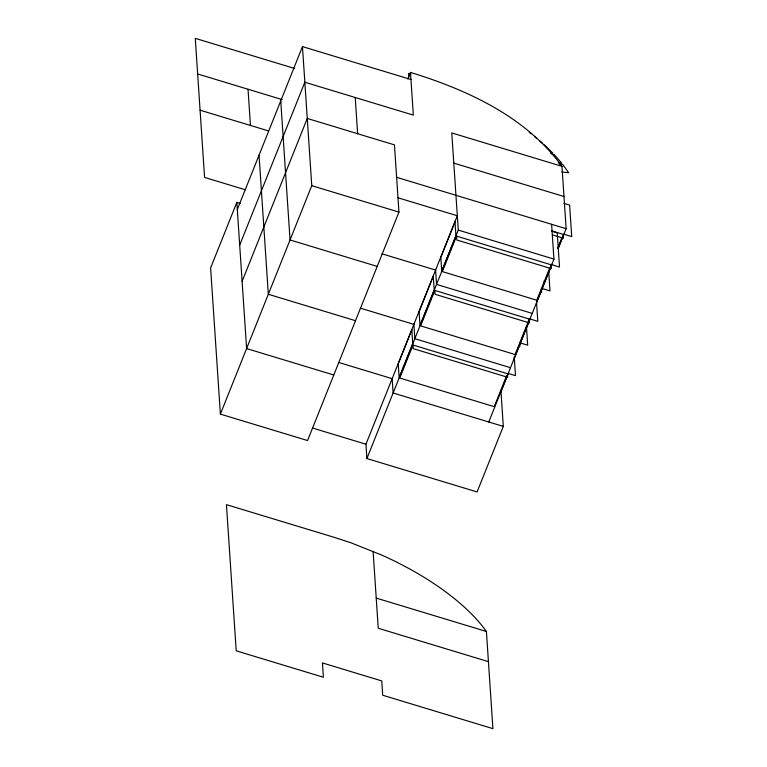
<?xml version="1.0" encoding="UTF-8"?>
<svg xmlns="http://www.w3.org/2000/svg" width="767" height="767" viewBox="0 0 767 767"><rect width="100%" height="100%" fill="white"/><g stroke="black" fill="none" stroke-linecap="round" stroke-linejoin="round"><path stroke-width="1.15" d="M240.263 203.447L236.84 202.402L210.618 267.951L220.388 414.113L307.567 440.546L398.945 212.104L394.449 144.877L307.27 118.444L242.113 281.345M237.31 209.506L302.466 46.605L410.959 79.5M239.697 245.124L304.844 82.232L413.346 115.127L410.489 72.405C467.381 89.873 526.124 116.872 561.971 166.334L566.142 228.71L558.155 248.652M220.388 414.113L311.757 185.672L302.466 46.605M407.823 79.049L410.489 72.405M500.956 391.141L503.305 426.404L477.093 491.944L366.904 458.541L365.945 444.218L457.314 215.776L397.987 197.781M366.904 458.541L458.273 230.09L451.782 132.931L561.971 166.334M412.991 345.035L413.231 348.64L507.658 377.268L507.418 373.663L412.991 345.035L399.789 378.035L494.216 406.663L506.546 375.859M434.831 290.425L420.642 325.898L515.069 354.527L529.268 319.053L434.831 290.425L435.09 294.298L529.527 322.936L529.268 319.053M456.557 236.121L456.816 240.004L551.243 268.632L550.984 264.749L456.557 236.121L442.367 271.604L536.795 300.233L549.651 268.076M557.868 247.664L561.856 237.693M488.78 421.994L553.937 259.102L551.607 224.3M558.012 248.604L563.774 234.194L571.722 236.6L569.622 205.125L563.946 203.399M500.985 391.601L508.521 372.762M514.283 358.362L530.237 318.468M536.44 302.955L550.179 268.603M551.07 266.389L551.952 264.164M550.591 153.314L552.93 153.237L544.187 144.762M552.01 154.483L554.196 154.57L561.617 163.035L558.328 162.901M559.201 163.994L562.671 164.359L568.683 172.719L561.732 171.99M294.633 68.474L195.278 38.35L204.568 177.417L245.335 189.775M197.656 73.977L282.218 99.614M453.796 163.112L563.985 196.515M200.082 110.189L268.297 130.869M396.616 177.311L566.142 228.71M552.106 231.001L563.189 234.366L563.448 238.249L552.365 234.884M551.559 231.135L557.235 232.852L559.517 267.05L551.578 264.634M311.757 185.672L398.945 212.104M458.273 230.09L553.937 259.102M542.058 288.497L550.006 290.904L548.76 272.247M381.976 253.81L435.598 270.07M377.22 266.408L290.041 239.966L280.751 100.908M532.212 313.396L436.557 284.394L435.551 269.313M529.863 318.938L537.801 321.344L536.545 302.476M520.275 342.954L527.696 345.208L526.45 326.55M360.25 308.113L413.883 324.374M355.505 320.702L268.325 294.269L259.035 155.202M510.496 367.7L414.842 338.688L413.835 323.616M508.08 373.395L515.501 375.648L514.235 356.78M338.535 362.407L392.167 378.668L393.116 392.992L503.305 426.404M333.789 375.005L246.61 348.563L236.84 202.402M312.322 427.957L365.945 444.218M376.223 598.078L486.412 631.481L492.913 728.65L382.723 695.238L381.765 680.923L322.428 662.928L323.386 677.251L236.207 650.819L226.438 504.657L334.93 537.552L350.759 542.72L381.947 555.164A169.641 71.964 21.8 0 1 486.412 631.481M488.435 661.662L378.246 628.25L373.107 551.415M410.796 74.102L408.523 73.411L408.744 77.362M529.259 132.384L531.109 133.746M534.57 136.574L536.382 138.098M540.006 141.147L542.72 143.439M544.263 280.626L544.417 283.004M541.358 288.632L541.617 292.505M519.633 344L519.815 346.713M355.217 97.505L357.643 133.717M248.029 89.25L250.454 125.462M411.841 329.82L398.236 363.826L399.156 377.546L412.761 343.539L411.841 329.82M433.288 276.216L419.089 311.69L420.009 325.409L434.199 289.936L433.288 276.216M455.004 221.912L440.814 257.396L441.725 271.115L455.914 235.632L455.004 221.912"/></g></svg>
